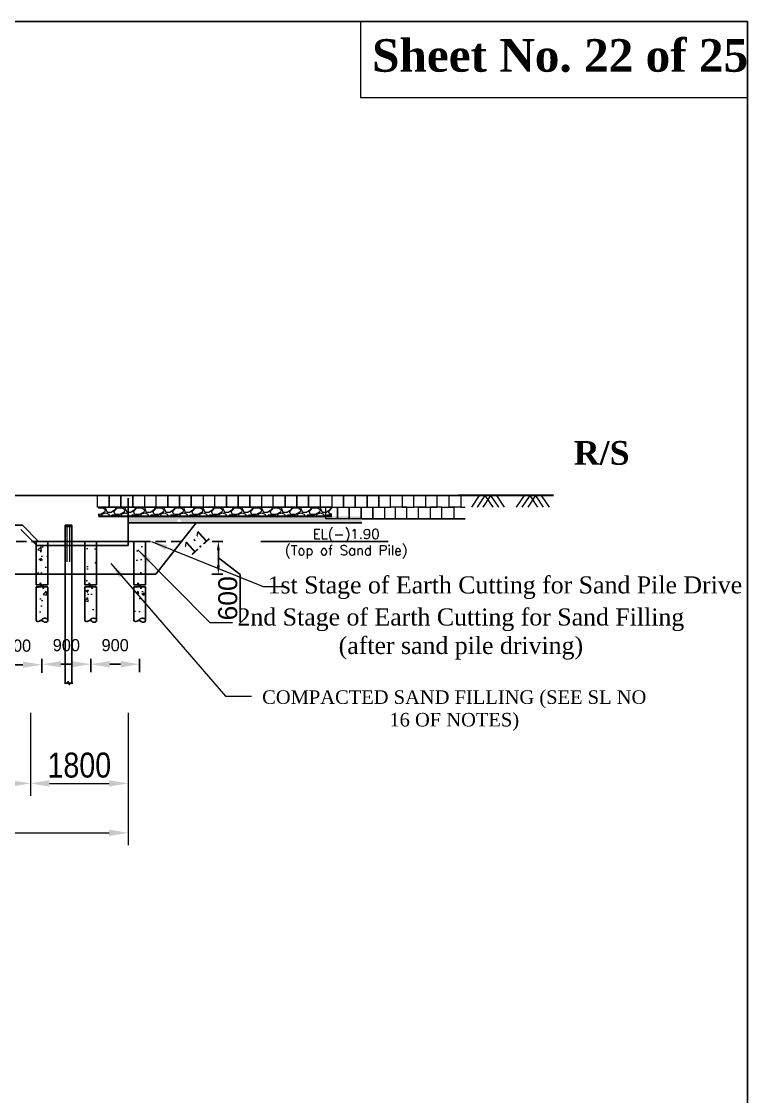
# Model space of a CAD drawing. Extents: x -358915 to 1258323, y -1585493 to -305611.
# Drawn here: x 999211 to 1012591, y -1496784 to -1476960 of the extents above; entities that cross this region are included whole.
import ezdxf

# ---------------------------------------------------------------- set-up
doc = ezdxf.new("R2010")
doc.units = 0
doc.header["$LTSCALE"] = 300
doc.header["$MEASUREMENT"] = 0
doc.linetypes.add('DASHED2', pattern=[9.524999999999999, 6.35, -3.175])
doc.layers.get('0').update_dxf_attribs({"linetype": 'CONTINUOUS'})
doc.layers.get('DEFPOINTS').update_dxf_attribs({"linetype": 'CONTINUOUS'})
for name, color, linetype, lineweight in [('Dim', 7, 'CONTINUOUS', 9), ('Dimension', 8, 'CONTINUOUS', 18), ('HATCH', 252, 'CONTINUOUS', 5), ('line2', 3, 'CONTINUOUS', 30)]:
    doc.layers.add(name, color=color, linetype=linetype, lineweight=lineweight)
doc.layers.add('LINE', color=7, linetype='CONTINUOUS')
doc.layers.add('P1', color=7, linetype='CONTINUOUS')
doc.styles.add('1-2', font='arial.ttf')
doc.styles.add('Arial', font='arial.ttf')
doc.styles.add('BIG', font='ROMANT.SHX')
doc.styles.add('DIM', font='isocp3.shx')
doc.styles.add('dimText', font='ARIALN.TTF')
doc.dimstyles.new('3', dxfattribs={"dimtxt": 225, "dimasz": 350, "dimexe": 100, "dimexo": 25, "dimgap": 9, "dimtad": 0, "dimdec": 0, "dimzin": 0, "dimdsep": 46, "dimtxsty": 'Standard', "dimcen": 0, "dimclrd": 5, "dimclre": 6, "dimclrt": 256, "dimadec": 0, "dimazin": 0, "dimtfac": 1, "dimtdec": 0, "dimtofl": 0, "dimtmove": 2, "dimatfit": 3, "dimfxl": 1, "dimtolj": 1, "dimtzin": 0, "dimarcsym": 0})
doc.dimstyles.new('dim_230', dxfattribs={"dimtxt": 460, "dimasz": 460, "dimexe": 230, "dimexo": 100, "dimgap": 100, "dimtad": 1, "dimdec": 0, "dimzin": 0, "dimdsep": 46, "dimtxsty": 'dimText', "dimcen": 0.09, "dimclrd": 256, "dimclre": 256, "dimclrt": 7, "dimadec": 0, "dimazin": 0, "dimtfac": 1, "dimtdec": 0, "dimtofl": 0, "dimtmove": 0, "dimatfit": 3, "dimfxl": 1, "dimtolj": 1, "dimtzin": 0, "dimlwd": -1, "dimlwe": -1, "dimarcsym": 0})
doc.dimstyles.new('dim_80', dxfattribs={"dimtxt": 160, "dimasz": 160, "dimexe": 80, "dimexo": 40, "dimgap": 50, "dimtad": 1, "dimdec": 0, "dimzin": 0, "dimdsep": 46, "dimtxsty": 'DIM', "dimcen": 0.09, "dimclrd": 5, "dimclre": 5, "dimclrt": 7, "dimadec": 0, "dimazin": 0, "dimtfac": 1, "dimtdec": 0, "dimtmove": 0, "dimatfit": 3, "dimfxl": 1, "dimtolj": 1, "dimtzin": 0, "dimarcsym": 0})

# ---------------------------------------------------------------- blocks, each defined once
blk = doc.blocks.new('*D1566')
at = {"layer": 'DEFPOINTS', "color": 0, "ltscale": 500}
for p in [(988376.3590573936, -1489607.750760026), (999376.3590573936, -1489607.750760026), (999376.3590573936, -1491010.379301391)]:
    blk.add_point(p, dxfattribs=at)
at = {"layer": 'Dim', "ltscale": 500}
for p, q in [((988376.3590573936, -1489707.750760026), (988376.3590573936, -1491240.379301391)), ((999376.3590573936, -1489707.750760026), (999376.3590573936, -1491240.379301391)), ((988726.3590573936, -1491010.379301391), (999026.3590573936, -1491010.379301391))]:
    blk.add_line(p, q, dxfattribs=at)
for points in [[(988726.3590573936, -1490952.045968057), (988726.3590573936, -1491068.712634724), (988376.3590573936, -1491010.379301391)], [(999026.3590573936, -1490952.045968057), (999026.3590573936, -1491068.712634724), (999376.3590573936, -1491010.379301391)]]:
    blk.add_solid(points, dxfattribs=at)
at = {"layer": 'Dim', "color": 7, "ltscale": 500, "insert": (993876.3590573936, -1490675.515727039), "char_height": 460, "attachment_point": 5, "style": 'dimText'}
blk.add_mtext('\\A1;11000', dxfattribs=at)
blk = doc.blocks.new('*D1567')
at = {"layer": 'DEFPOINTS', "color": 0, "ltscale": 500}
for p in [(999376.3590573936, -1489607.750760026), (1001176.359057394, -1489607.750760026), (1001176.359057394, -1491010.379301391)]:
    blk.add_point(p, dxfattribs=at)
at = {"layer": 'Dim', "ltscale": 500}
for p, q in [((999376.3590573936, -1489707.750760026), (999376.3590573936, -1491240.379301391)), ((1001176.359057394, -1489707.750760026), (1001176.359057394, -1491240.379301391)), ((999726.3590573936, -1491010.379301391), (1000826.359057394, -1491010.379301391))]:
    blk.add_line(p, q, dxfattribs=at)
for points in [[(999726.3590573936, -1490952.045968057), (999726.3590573936, -1491068.712634724), (999376.3590573936, -1491010.379301391)], [(1000826.359057394, -1490952.045968057), (1000826.359057394, -1491068.712634724), (1001176.359057394, -1491010.379301391)]]:
    blk.add_solid(points, dxfattribs=at)
at = {"layer": 'Dim', "color": 7, "ltscale": 500, "insert": (1000276.359057394, -1490675.515727039), "char_height": 460, "attachment_point": 5, "style": 'dimText'}
blk.add_mtext('\\A1;1800', dxfattribs=at)
blk = doc.blocks.new('*D1568')
at = {"layer": 'DEFPOINTS', "color": 0, "ltscale": 500}
for p in [(960106.2880151316, -1490084.698537637), (1001176.359057394, -1490084.698537637), (1001176.359057394, -1491921.240656041)]:
    blk.add_point(p, dxfattribs=at)
at = {"layer": 'Dim', "ltscale": 500}
for p, q in [((960106.2880151316, -1490184.698537637), (960106.2880151316, -1492151.240656041)), ((1001176.359057394, -1490184.698537637), (1001176.359057394, -1492151.240656041)), ((960456.2880151316, -1491921.240656041), (1000826.359057394, -1491921.240656041))]:
    blk.add_line(p, q, dxfattribs=at)
for points in [[(960456.2880151316, -1491862.907322707), (960456.2880151316, -1491979.573989374), (960106.2880151316, -1491921.240656041)], [(1000826.359057394, -1491862.907322707), (1000826.359057394, -1491979.573989374), (1001176.359057394, -1491921.240656041)]]:
    blk.add_solid(points, dxfattribs=at)
at = {"layer": 'Dim', "color": 7, "ltscale": 500, "insert": (980641.3235362626, -1491586.377081689), "char_height": 460, "attachment_point": 5, "style": 'dimText'}
blk.add_mtext('\\A1;41090', dxfattribs=at)
blk = doc.blocks.new('pile-X')
at = {"layer": 'Dim', "ltscale": 50}
h = blk.add_hatch(dxfattribs=at)
h.set_pattern_fill('AR-CONC', color=8, scale=100, style=0)
h.set_pattern_definition([(49.99999999999999, (-3010845.476202243, 571089.3050535461), (717.2601826007534, -62.75213498259511), [75, -825]), (355, (-3010845.476202243, 571089.3050535461), (-138.751333613, 752.1921337000118), [60, -660]), (100.4514, (-3010785.704522243, 571084.0757135461), (578.5093817140216, 689.4395420609536), [63.74018999999996, -701.1421119999992]), (46.18420000000002, (-3010845.476202243, 571289.3050535461), (1067.241048625644, -165.5190143290181), [112.5, -1237.5]), (96.6356, (-3010756.539457242, 571275.5117465461), (934.6627055487033, 974.1178709004417), [95.610288, -1051.713]), (351.1842, (-3010845.476202243, 571289.3050535461), (934.6619451336272, 974.1186009253246), [90, -990]), (21, (-3010745.476202243, 571239.3050535461), (596.9070521184617, -402.6188906653388), [75, -825]), (326.0000000000001, (-3010745.476202243, 571239.3050535461), (243.3153319215817, 725.150045046853), [60, -660]), (71.4514, (-3010695.733969242, 571205.753447546), (840.22262858149, 322.5304967099524), [63.74019000000001, -701.142112]), (37.50000000000001, (-3010845.476202243, 571089.3050535461), (12.15985531729067, 332.8938538313115), [0, -652, 0, -670, 0, -662.5]), (7.499999999999999, (-3010845.476202243, 571089.3050535461), (263.0695374421486, 394.4117118823602), [0, -382, 0, -637, 0, -252.5]), (327.5, (-3011068.476202243, 571089.3050535461), (533.8224361724091, -22.5548717343798), [0, -250, 0, -780, 0, -1035]), (317.5, (-3011168.476202243, 571089.3050535461), (583.1861693423863, 100.1049823323176), [0, -325, 0, -518, 0, -735])])
h.paths.add_polyline_path([(-149.9999999995343, -1862.549140498042), (-44.37996363360435, -1862.549140498042), (-44.37996363313869, -1814.290711428388), (22.40609560068697, -1902.699958339334), (22.40609560068697, -1862.424126560334), (150, -1862.424126560334), (150, 1.164153218269348e-10), (-150, 0)])
at = {"layer": 'P1', "ltscale": 50}
for points in [[(-150, 0), (150, 0)], [(-149.9087617681362, 0), (-149.9087617681362, -1112.208074151777)], [(150, 0), (150, -1112.083060214069)], [(-150, -1112.208074151777), (-44.37996363360435, -1112.208074151777), (-44.37996363360435, -1063.949645081773), (22.40609560068697, -1152.358891993999), (22.40609560068697, -1112.083060214069), (150, -1112.083060214069)], [(-150, -1160.911674804292), (-28.5669916504994, -1160.911674804292), (-28.5669916504994, -1112.653245734289), (38.21906758379191, -1201.062492646515), (38.21906758379191, -1160.786660866584), (150, -1160.786660866584)], [(-150, -1160.911674804292), (-150, -2028.650101999916)], [(150, -1160.786660866584), (150, -2011.117659517262)]]:
    blk.add_lwpolyline(points, dxfattribs=at)
blk.add_spline([(-150, -2028.650101999916), (-115.1541885044426, -2046.883842180181), (-72.33903026301414, -2042.041838935274), (-23.05619885213673, -2009.745555324178), (14.91868130397052, -1980.681339371182), (66.79975722823292, -1964.722243032582), (105.899146434851, -1967.530482949853), (131.8389136078767, -1981.652073742287), (144.2861137576401, -1997.0429196066), (150, -2011.117659518659), (149.9999999995343, -2023.908719728748), (122.7318595442921, -2060.864059358999), (73.41410549171269, -2067.157443929627), (37.57649098336697, -2050.554983179714), (9.58250171225518, -2030.708258290939), (-17.69906567595899, -2022.817134614266), (-50.79176057782024, -2030.717405652325)], degree=3, dxfattribs=at)
blk = doc.blocks.new('*D1589')
at = {"layer": 'DEFPOINTS', "color": 0}
for p in [(999587.2304896053, -1488820.807827719), (998687.2304896053, -1488993.579996874), (999587.2304896053, -1488993.579996874)]:
    blk.add_point(p, dxfattribs=at)
at = {"layer": 'LINE', "color": 6, "lineweight": -2}
for p, q in [((998687.2304896053, -1488968.579996874), (998687.2304896053, -1488720.807827719)), ((999587.2304896053, -1488968.579996874), (999587.2304896053, -1488720.807827719))]:
    blk.add_line(p, q, dxfattribs=at)
at = {"layer": 'LINE', "color": 5, "lineweight": -2}
blk.add_line((999037.2304896053, -1488820.807827719), (999237.2304896053, -1488820.807827719), dxfattribs=at)
at = {"layer": 'LINE', "color": 5}
for points in [[(999037.2304896053, -1488762.474494386), (999037.2304896053, -1488879.141161052), (998687.2304896053, -1488820.807827719)], [(999237.2304896053, -1488762.474494386), (999237.2304896053, -1488879.141161052), (999587.2304896053, -1488820.807827719)]]:
    blk.add_solid(points, dxfattribs=at)
at = {"layer": 'LINE', "insert": (999137.2304896053, -1488470.807827719), "char_height": 225, "attachment_point": 5}
blk.add_mtext('\\A1;900', dxfattribs=at)
blk = doc.blocks.new('*D1590')
at = {"layer": 'DEFPOINTS', "color": 0}
for p in [(999587.2304896053, -1488985.009911807), (1000487.230489605, -1488812.237742653), (1000487.230489605, -1488985.009911807)]:
    blk.add_point(p, dxfattribs=at)
at = {"layer": 'LINE', "color": 6, "lineweight": -2}
for p, q in [((999587.2304896053, -1488960.009911807), (999587.2304896053, -1488712.237742653)), ((1000487.230489605, -1488960.009911807), (1000487.230489605, -1488712.237742653))]:
    blk.add_line(p, q, dxfattribs=at)
at = {"layer": 'LINE', "color": 5, "lineweight": -2}
blk.add_line((999937.2304896053, -1488812.237742653), (1000137.230489605, -1488812.237742653), dxfattribs=at)
at = {"layer": 'LINE', "color": 5}
for points in [[(999937.2304896053, -1488753.904409319), (999937.2304896053, -1488870.571075986), (999587.2304896053, -1488812.237742653)], [(1000137.230489605, -1488753.904409319), (1000137.230489605, -1488870.571075986), (1000487.230489605, -1488812.237742653)]]:
    blk.add_solid(points, dxfattribs=at)
at = {"layer": 'LINE', "insert": (1000037.230489605, -1488462.237742653), "char_height": 225, "attachment_point": 5}
blk.add_mtext('\\A1;900', dxfattribs=at)
blk = doc.blocks.new('*D1591')
at = {"layer": 'DEFPOINTS', "color": 0}
for p in [(1000487.230489605, -1488985.009911807), (1001387.230489605, -1488812.237742653), (1001387.230489605, -1488985.009911807)]:
    blk.add_point(p, dxfattribs=at)
at = {"layer": 'LINE', "color": 6, "lineweight": -2}
for p, q in [((1000487.230489605, -1488960.009911807), (1000487.230489605, -1488712.237742653)), ((1001387.230489605, -1488960.009911807), (1001387.230489605, -1488712.237742653))]:
    blk.add_line(p, q, dxfattribs=at)
at = {"layer": 'LINE', "color": 5, "lineweight": -2}
blk.add_line((1000837.230489605, -1488812.237742653), (1001037.230489605, -1488812.237742653), dxfattribs=at)
at = {"layer": 'LINE', "color": 5}
for points in [[(1000837.230489605, -1488753.904409319), (1000837.230489605, -1488870.571075986), (1000487.230489605, -1488812.237742653)], [(1001037.230489605, -1488753.904409319), (1001037.230489605, -1488870.571075986), (1001387.230489605, -1488812.237742653)]]:
    blk.add_solid(points, dxfattribs=at)
at = {"layer": 'LINE', "insert": (1000937.230489605, -1488462.237742653), "char_height": 225, "attachment_point": 5}
blk.add_mtext('\\A1;900', dxfattribs=at)
blk = doc.blocks.new('*D1700')
at = {"layer": 'DEFPOINTS', "color": 0, "ltscale": 500}
for p in [(1002686.78129492, -1486550.036757297), (1002681.690366935, -1487150.036757297), (1002838.838717078, -1487150.036757297)]:
    blk.add_point(p, dxfattribs=at)
at = {"layer": 'Dim', "color": 5, "lineweight": -2, "ltscale": 500}
for p, q in [((1002726.78129492, -1486550.036757297), (1002918.838717078, -1486550.036757297)), ((1002838.838717078, -1486710.036757297), (1002838.838717078, -1486990.036757297)), ((1002838.838717078, -1486850.036757297), (1003243.179688992, -1487160.254794208)), ((1002721.690366935, -1487150.036757297), (1002918.838717078, -1487150.036757297)), ((1003243.179688992, -1487160.254794208), (1003243.179688992, -1488034.26570826))]:
    blk.add_line(p, q, dxfattribs=at)
at = {"layer": 'Dim', "color": 5, "ltscale": 500}
for points in [[(1002812.172050411, -1486710.036757297), (1002865.505383744, -1486710.036757297), (1002838.838717078, -1486550.036757297)], [(1002812.172050411, -1486990.036757297), (1002865.505383744, -1486990.036757297), (1002838.838717078, -1487150.036757297)]]:
    blk.add_solid(points, dxfattribs=at)
at = {"layer": 'Dim', "color": 7, "ltscale": 500, "insert": (1003014.47914329, -1487597.260251234), "char_height": 350, "attachment_point": 5, "rotation": 90, "style": 'Arial'}
blk.add_mtext('\\A1;600', dxfattribs=at)

msp = doc.modelspace()

# ---------------------------------------------------------------- hatches: boundary and pattern name
at = {"layer": 'Dim', "ltscale": 500}
h = msp.add_hatch(dxfattribs=at)
h.set_pattern_fill('GRAVEL', color=8, scale=360)
h.set_pattern_definition([(228.012787504, (947377.5983068432, -1523172.748506528), (-2880.000000000023, -3240.000000000002), [48.43296000000001, -4794.871696946532]), (184.969740728, (947345.1983068433, -1523208.748506528), (4319.999999999991, 360.0000000000127), [83.11248, -8228.132914042799]), (132.510447078, (947262.3983068432, -1523215.948506528), (3600.000000000042, -3959.999999999952), [58.60367999999985, -5801.771734595874]), (267.273689006, (947121.9983068432, -1523305.948506528), (360.0000000000088, 7200.000000000006), [75.68567999999881, -7492.880894986301]), (292.833654178, (947118.3983068432, -1523381.548506528), (-1799.999999999996, 4320.000000000011), [74.2157999999988, -7347.374326111649]), (357.273689006, (947147.1983068433, -1523449.948506528), (-7200.000000000006, 360.0000000000092), [75.68567999999881, -7492.880894986301]), (37.6942404667, (947222.7983068433, -1523453.548506528), (-4680, -3599.99999999999), [100.09044, -9908.945477609761]), (72.2553283749, (947301.9983068432, -1523392.348506528), (2520.00000000001, 7920.000000000002), [94.49567999999785, -9355.07573885267]), (121.429565615, (947330.7983068433, -1523302.348506528), (-2880.000000000007, 4679.999999999996), [75.94199999999974, -7518.26631950242]), (175.236358309, (947291.1983068433, -1523237.548506528), (3959.999999999995, -360.0000000000137), [86.69952000000002, -4248.274528365228]), (222.397437798, (947204.7983068433, -1523230.348506528), (-4319.999999999986, -3959.99999999999), [112.12128, -11100.01500172617]), (138.814074834, (947478.3983068432, -1523309.548506528), (-2520.000000000012, 2160), [38.26835999999939, -3788.584132584423]), (171.46923439, (947449.5983068432, -1523284.348506528), (4680, -719.9999999999984), [72.80532000000001, -7207.744109816521]), (225, (947377.5983068432, -1523273.548506528), (-3.996802888650564e-14, -359.9999999999758), [50.91156, -458.2053224543161]), (203.198590514, (947352.3983068432, -1523230.348506528), (1799.999999999996, 719.9999999999912), [27.41688, -2714.261438111004]), (291.801409486, (947327.1983068433, -1523241.148506528), (-359.9999999998863, 1080.000000000037), [38.77308, -1899.88625056842]), (30.9637565321, (947341.5983068432, -1523277.148506528), (1080.000000000019, 719.9999999999926), [62.97443999999984, -2036.168242144303]), (161.565051177, (947395.5983068432, -1523244.748506528), (720.0000000000042, -359.9999999999916), [45.5367599999994, -1092.883197660605]), (16.38954033399999, (947118.3983068432, -1523241.148506528), (3599.999999999988, 1080.000000000016), [63.79199999999999, -6315.424252800983]), (70.3461759419, (947179.5983068432, -1523223.148506528), (-1440.00000000044, -3960.000000001223), [53.51796, -5298.266789034839]), (293.198590514, (947395.5983068432, -1523172.748506528), (-719.9999999999894, 1799.999999999997), [54.8334, -2686.844918111004]), (343.610459666, (947417.1983068433, -1523223.148506528), (-3599.999999999988, 1080.000000000016), [63.79199999999891, -6315.424252800701]), (339.44395478, (947118.3983068432, -1523464.348506528), (-1800.000000000013, 720.0000000000089), [61.51679999999892, -3014.324548314231]), (294.775140569, (947175.9983068432, -1523485.948506528), (-1800.000000000002, 3960.000000000001), [51.54408, -5102.87150277936]), (66.8014094864, (947399.1983068433, -1523532.748506528), (719.9999999999933, 1799.999999999989), [54.8334, -2686.844918111004]), (17.3540246363, (947420.7983068433, -1523482.348506528), (-4679.999999999992, -1439.999999999987), [60.34716000000001, -5974.3525011264]), (69.44395478040002, (947222.7983068433, -1523532.748506528), (-720.0000000000026, -1799.999999999984), [30.75839999999946, -3045.082948314231]), (101.3099324739999, (947377.5983068432, -1523532.748506528), (-359.999999999987, 1440.000000000005), [18.3564, -1817.290624893408]), (165.963756532, (947373.9983068432, -1523514.748506528), (1079.999999999985, -360.0000000000005), [74.2158, -1410.102225222372]), (186.009005957, (947301.9983068432, -1523496.748506528), (3600.000000000016, 359.999999999994), [68.778, -6809.012342835409]), (303.690067526, (947341.5983068432, -1523309.548506528), (-359.9999999999955, 719.999999999995), [51.91991999999891, -1246.078539167021]), (353.157226587, (947370.3983068432, -1523352.748506528), (6120.000000000005, -720.0000000000191), [90.64584, -8973.92254465019]), (60.9453959009, (947460.3983068432, -1523363.548506528), (-1439.999999999991, -2519.999999999992), [37.06416, -3669.36269075532]), (90, (947478.3983068432, -1523331.148506528), (-360, 360), [21.6, -338.4]), (120.256437164, (947294.7983068433, -1523485.948506528), (1440.000000000003, -2520.000000000003), [50.01264, -4951.267196201929]), (48.01278750420001, (947269.5983068432, -1523442.748506528), (2880, 3239.999999999991), [96.86592, -4746.43873694653]), (0, (947334.3983068432, -1523370.748506528), (360, 360), [93.60000000000001, -266.4]), (325.3048464690001, (947427.9983068432, -1523370.748506528), (3600.00000000005, -2519.999999999937), [56.92103999999892, -5635.178748303044]), (254.054604099, (947474.7983068433, -1523403.148506528), (-360.0000000000136, -1440.000000000002), [52.41672000000001, -2568.422840140981]), (207.645975364, (947460.3983068432, -1523453.548506528), (-6839.999999999982, -3600.000000000017), [85.3434, -8449.010705613382]), (175.42607874, (947384.7983068433, -1523493.148506528), (-4679.999999999984, 360.0000000000005), [90.28764000000001, -8938.466426868805])])
h.paths.add_polyline_path([(1000626.454889504, -1485917.695423247), (1000626.678843884, -1486086.279570194), (1004931.973849782, -1486086.279846114), (1004931.973781166, -1485917.43268081), (1003672.507985249, -1485917.43268081), (1003456.507985249, -1485917.43268081), (1003240.507985249, -1485917.43268081), (1003024.507985249, -1485917.43268081)])
h = msp.add_hatch(dxfattribs=at)
h.set_pattern_fill('AR-SAND', color=8, scale=43.2)
h.set_pattern_definition([(37.50000000000001, (736398.4888217661, -1556126.441189933), (-2.721313070335072, 83.23878682136846), [0, -65.66400000000002, 0, -73.44000000000001, 0, -70.2]), (7.500000000000001, (736398.4888217661, -1556126.441189933), (76.45435366756581, 121.9167100179248), [0, -35.424, 0, -59.184, 0, -22.68]), (327.5, (736345.352821766, -1556126.441189933), (134.5309284276646, 0.2444711127968855), [0, -21.6, 0, -77.76, 0, -101.52]), (317.5, (736345.352821766, -1556126.441189933), (129.8646693175231, 37.91558440515958), [0, -10.8, 0, -50.976, 0, -58.32])])
h.paths.add_polyline_path([(1003810.987765012, -1486086.279570194), (1002949.34910161, -1486086.279570194), (1002949.34910161, -1486137.058060914), (1002949.34910161, -1486205.254308492), (1003810.999840613, -1486205.252069108)])
h.paths.add_polyline_path([(1005481.974869214, -1486086.279570194), (1003810.987765012, -1486086.279570194), (1003810.999840613, -1486205.252069108), (1005340.483788769, -1486205.248094061), (1005340.483788769, -1486205.248000499), (1005481.975248754, -1486205.248000499)])
edge = h.paths.add_edge_path()
edge.add_line((1001176.587139564, -1486087.815365234), (1001176.65654975, -1486205.375542895))
edge.add_line((1001176.65654975, -1486205.375542895), (1002101.485903512, -1486205.256512043))
edge.add_arc((1002116.230961554, -1486172.414720629), 35.9999999999966, 90, 245.8212355963029, ccw=False)
edge.add_arc((1002116.230961554, -1486172.414720629), 35.99999999998953, -65.82093777908608, 90.00000000006668, ccw=False)
edge.add_line((1002130.976190305, -1486205.256435399), (1002949.349101611, -1486205.254308492))
edge.add_line((1002949.34910161, -1486205.254308492), (1002949.34910161, -1486137.058060914))
edge.add_line((1002949.34910161, -1486137.058060914), (1002949.34910161, -1486086.279570194))
edge.add_line((1002949.34910161, -1486086.279570194), (1001176.587139564, -1486087.815365234))
h.paths.add_polyline_path([(1001176.837287101, -1486205.25918918), (1001176.837295322, -1486169.555649603), (1001176.716733401, -1486087.876784498), (1001176.359933891, -1486087.877105989), (1001176.358986982, -1486205.259190565)])
at = {"layer": 'HATCH', "ltscale": 10}
h = msp.add_hatch(dxfattribs=at)
h.set_pattern_fill('ANSI31', color=256, scale=375, angle=45, style=0)
h.set_pattern_definition([(90, (983414.1842710299, -1477226.798281475), (-46.875, 7.105427357601002e-15), [])])
h.paths.add_polyline_path([(1000016.359057394, -1486926.299602423), (1000060.572254982, -1486926.299602423), (1000060.572254982, -1486912.800368592), (1000088.613519305, -1486938.808333606), (1000088.613519305, -1486926.299602423), (1000136.359057394, -1486926.299602423), (1000136.359057394, -1486275.52725338), (1000016.359057394, -1486275.52725338)])

# ---------------------------------------------------------------- linework, layer by layer
at = {"color": 7}
for points in [[(1000626.358986939, -1485701.386306859), (1004931.972679418, -1485701.364044017)], [(1004930.566503842, -1485701.362927073), (1007385.048524755, -1485701.350235794)], [(1004931.973781166, -1485917.43268081), (1000626.359516226, -1485917.432017304)]]:
    msp.add_lwpolyline(points, dxfattribs=at)
at = {"layer": 'Dim', "color": 8, "linetype": 'Continuous', "ltscale": 500}
for p, q in [((1001176.837224866, -1486218.869097893), (1001176.837820847, -1486218.869097893)), ((1001176.83820593, -1486496.643875538), (1001176.837295141, -1486496.644352618))]:
    msp.add_line(p, q, dxfattribs=at)
at = {"layer": 'Dim', "ltscale": 500}
for points in [[(1000827.792919801, -1485917.635926299), (1000611.792919801, -1485917.635926299), (1000611.792919801, -1485701.635926299), (1000827.807851796, -1485701.636258053)], [(1001043.807851796, -1485917.636258053), (1000827.807851796, -1485917.636258053), (1000827.807851796, -1485701.636258053), (1001043.807851796, -1485701.636258053)], [(1001259.807851796, -1485917.636258053), (1001043.807851796, -1485917.636258053), (1001043.807851796, -1485701.636258053), (1001259.82278379, -1485701.636589806)], [(1001475.82278379, -1485917.636589806), (1001259.82278379, -1485917.636589806), (1001259.82278379, -1485701.636589806), (1001475.82278379, -1485701.636589806)], [(1001907.837859705, -1485917.567955729), (1001691.837859705, -1485917.567955729), (1001691.837859705, -1485701.567955729), (1001907.8527917, -1485701.568287482)], [(1002123.8527917, -1485917.568287482), (1001907.8527917, -1485917.568287482), (1001907.8527917, -1485701.568287482), (1002123.8527917, -1485701.568287482)], [(1002339.8527917, -1485917.568287482), (1002123.8527917, -1485917.568287482), (1002123.8527917, -1485701.568287482), (1002339.867723695, -1485701.568619235)], [(1002555.867723695, -1485917.568619235), (1002339.867723695, -1485917.568619235), (1002339.867723695, -1485701.568619235), (1002555.867723695, -1485701.568619235)], [(1002987.882799609, -1485917.499985158), (1002771.882799609, -1485917.499985158), (1002771.882799609, -1485701.499985158), (1002987.897731605, -1485701.500316911)], [(1003203.897731605, -1485917.500316911), (1002987.897731605, -1485917.500316911), (1002987.897731605, -1485701.500316911), (1003203.897731605, -1485701.500316911)], [(1003419.897731605, -1485917.500316911), (1003203.897731605, -1485917.500316911), (1003203.897731605, -1485701.500316911), (1003419.912663599, -1485701.500648665)], [(1003635.912663599, -1485917.500648665), (1003419.912663599, -1485917.500648665), (1003419.912663599, -1485701.500648665), (1003635.912663599, -1485701.500648665)], [(1004067.927739514, -1485917.432014588), (1003851.927739514, -1485917.432014587), (1003851.927739514, -1485701.432014587), (1004067.942671509, -1485701.432346341)], [(1004283.942671509, -1485917.432346341), (1004067.942671509, -1485917.432346341), (1004067.942671509, -1485701.432346341), (1004283.942671509, -1485701.432346341)], [(1004499.942671509, -1485917.432346341), (1004283.942671509, -1485917.432346341), (1004283.942671509, -1485701.432346341), (1004499.957603503, -1485701.432678094)], [(1004715.957603503, -1485917.432678094), (1004499.957603503, -1485917.432678094), (1004499.957603503, -1485701.432678094), (1004715.957603503, -1485701.432678094)], [(1004930.56654071, -1485917.432355053), (1005146.56654071, -1485917.432355053), (1005146.56654071, -1485701.432355053), (1004930.56654071, -1485701.432355053)], [(1005146.581472705, -1485917.432023301), (1005362.581472705, -1485917.4320233), (1005362.581472705, -1485701.4320233), (1005146.56654071, -1485701.432355053)], [(1005362.581472705, -1485917.4320233), (1005578.581472705, -1485917.4320233), (1005578.581472705, -1485701.4320233), (1005362.581472705, -1485701.4320233)], [(1005578.5964047, -1485917.431691547), (1005794.5964047, -1485917.431691547), (1005794.5964047, -1485701.431691547), (1005578.581472705, -1485701.4320233)], [(1005794.5964047, -1485917.431691547), (1006010.5964047, -1485917.431691547), (1006010.5964047, -1485701.431691547), (1005794.5964047, -1485701.431691547)], [(1006226.5964047, -1485917.431691547), (1006010.5964047, -1485917.431691547), (1006010.5964047, -1485701.431691547), (1006226.5964047, -1485701.431691547)], [(1006226.5964047, -1485917.431691547), (1006442.5964047, -1485917.431691547), (1006442.5964047, -1485701.431691547), (1006226.5964047, -1485701.431691547)], [(1006658.5964047, -1485917.431691547), (1006442.5964047, -1485917.431691547), (1006442.5964047, -1485701.431691547), (1006658.5964047, -1485701.431691547)], [(1006658.5964047, -1485917.431691547), (1006874.5964047, -1485917.431691547), (1006874.5964047, -1485701.431691547), (1006658.5964047, -1485701.431691547)], [(1007308.018552733, -1485917.431691547), (1007092.018552733, -1485917.431691547), (1007092.018552733, -1485701.431691547), (1007308.018552733, -1485701.431691547)], [(1004820.285679928, -1485917.432355053), (1005036.285679928, -1485917.432355053), (1005036.285679928, -1486133.432355053), (1004820.285679928, -1486133.432355053)], [(1005036.300611923, -1485917.432686807), (1005252.300611923, -1485917.432686807), (1005252.300611923, -1486133.432686807), (1005036.285679928, -1486133.432355053)], [(1005252.300611923, -1485917.432686807), (1005468.300611923, -1485917.432686807), (1005468.300611923, -1486133.432686807), (1005252.300611923, -1486133.432686807)], [(1005468.315543918, -1485917.43301856), (1005684.315543918, -1485917.43301856), (1005684.315543918, -1486133.43301856), (1005468.300611923, -1486133.432686807)], [(1005684.315543918, -1485917.43301856), (1005900.315543918, -1485917.43301856), (1005900.315543918, -1486133.43301856), (1005684.315543918, -1486133.43301856)], [(1006311.158097956, -1485917.43301856), (1006095.158097956, -1485917.43301856), (1006095.158097956, -1486133.43301856), (1006311.158097956, -1486133.43301856)], [(1006528.580245989, -1485917.43301856), (1006744.580245989, -1485917.43301856), (1006744.580245989, -1486133.43301856), (1006528.580245989, -1486133.43301856)], [(1006960.580245989, -1485917.43301856), (1006744.580245989, -1485917.43301856), (1006744.580245989, -1486133.43301856), (1006960.580245989, -1486133.43301856)], [(1006960.580245989, -1485917.43301856), (1007176.580245989, -1485917.43301856), (1007176.580245989, -1486133.43301856), (1006960.580245989, -1486133.43301856)]]:
    msp.add_lwpolyline(points, close=True, dxfattribs=at)
msp.add_lwpolyline([(1007385.048524755, -1485701.431691547), (1007308.018552733, -1485701.431691547), (1007308.018552733, -1485917.431691547), (1007385.048524755, -1485917.431691547)], dxfattribs=at)
at = {"layer": 'HATCH', "color": 3, "lineweight": 15}
for points in [[(1007645.62076969, -1485701.493972216), (1007501.872312523, -1485917.226277093)], [(1007751.502326013, -1485701.493972216), (1007607.753868847, -1485917.226277093)], [(1007857.383882337, -1485701.493972216), (1007713.635425171, -1485917.226277093)], [(1007751.502326013, -1485701.493972216), (1007895.371446716, -1485917.226277093)], [(1007857.383882337, -1485701.493972216), (1008001.25300304, -1485917.226277093)], [(1007963.265438661, -1485701.493972216), (1008107.134559364, -1485917.226277093)], [(1008472.779468314, -1485701.493972216), (1008329.031011148, -1485917.226277093)], [(1008578.661024638, -1485701.493972216), (1008434.912567472, -1485917.226277093)], [(1008684.542580962, -1485701.493972216), (1008540.794123796, -1485917.226277093)], [(1008578.661024638, -1485701.493972216), (1008722.53014534, -1485917.226277093)], [(1008684.542580962, -1485701.493972216), (1008828.411701664, -1485917.226277093)], [(1008790.424137286, -1485701.493972216), (1008934.293257988, -1485917.226277093)]]:
    msp.add_lwpolyline(points, dxfattribs=at)
at = {"layer": 'LINE'}
for p, q in [((988194.8559411531, -1485701.635926299), (1000626.359057394, -1485701.635926299)), ((1001176.359057394, -1486625.036757297), (1001176.359057394, -1485750.036757297)), ((988376.3590573936, -1486250.036757297), (999226.3590573936, -1486250.036757297)), ((999195.2930402157, -1486325.036757297), (999495.2930402157, -1486625.036757297)), ((999226.3590573936, -1486250.036757297), (999526.3590573936, -1486550.036757297)), ((1000016.359337258, -1486886.019260393), (1000016.359016373, -1486400.036794527)), ((1000016.359318714, -1486836.018963648), (1000016.359016373, -1486400.036794527)), ((1000016.359057394, -1489163.2410107), (1000016.359057394, -1486250.036757297)), ((1000136.359057394, -1486250.036757297), (1000016.359057394, -1486250.036757297)), ((1000136.359057394, -1486275.036757297), (1000016.359057394, -1486275.036757297)), ((1000136.359057394, -1489163.2410107), (1000136.359057394, -1486250.036757297)), ((999526.3590573936, -1486550.036757297), (1001176.359057394, -1486550.036757297)), ((1003621.54264966, -1486550.036757297), (1005970.291042118, -1486550.036757297)), ((1003856.954785354, -1486550.036757297), (1005970.291042118, -1486550.036757297)), ((999495.2930402157, -1486625.036757297), (1001176.359057394, -1486625.036757297)), ((1001688.269431178, -1487150.036757297), (958967.887130145, -1487150.036757297))]:
    msp.add_line(p, q, dxfattribs=at)
at = {"layer": 'LINE', "ltscale": 500}
for p, q in [((1001176.836901491, -1486205.259189323), (1005481.975248754, -1486205.248000499)), ((1005480.571103225, -1486133.419125086), (1007385.048524755, -1486133.419125086))]:
    msp.add_line(p, q, dxfattribs=at)
at = {"layer": 'LINE', "linetype": 'DASHED2', "ltscale": 0.1}
msp.add_line((1002157.62717426, -1486550.036757297), (958367.887130144, -1486550.036757297), dxfattribs=at)
at = {"layer": 'LINE'}
msp.add_lwpolyline([(1012591.211925199, -1520103.986351112), (951579.2273280964, -1520103.986351112), (951579.2273280964, -1476959.797243162), (1012591.211925199, -1476959.797243162)], close=True, dxfattribs=at)
at = {"layer": 'LINE', "lineweight": 9}
msp.add_lwpolyline([(1012591.211925199, -1476959.797243162), (1005457.153855329, -1476959.797243162), (1005457.153855329, -1478359.213714703), (1012591.211925199, -1478359.213714703)], close=True, dxfattribs=at)
at = {"layer": 'LINE', "ltscale": 500, "const_width": 36}
msp.add_lwpolyline([(1004931.974869214, -1486086.279570194), (1000626.678843884, -1486086.279570194)], dxfattribs=at)
at = {"layer": 'LINE', "ltscale": 500}
msp.add_lwpolyline([(1001688.269431178, -1487150.036757297), (1002427.337061143, -1486205.255117888)], dxfattribs=at)
at = {"layer": 'LINE'}
msp.add_lwpolyline([(1000002.037937543, -1489160.752944954), (1000065.008002328, -1489160.752944954), (1000065.008002328, -1489132.199080755), (1000093.049266652, -1489187.614607622), (1000093.049266652, -1489160.752944954), (1000159.450163732, -1489160.752944954)], dxfattribs=at)
at = {"layer": 'line2', "color": 1}
msp.add_lwpolyline([(1009014.100754166, -1485701.493760078), (1007256.848489192, -1485701.493972216)], dxfattribs=at)

# ---------------------------------------------------------------- block references
at = {"layer": 'HATCH', "color": 5, "xscale": 0.7199999999720603, "yscale": 0.7199999999720603, "zscale": 0.7200000000000001}
for p in [(999587.2304896053, -1486550.036757297), (1000487.230489605, -1486550.036757297), (1001387.230489605, -1486550.036757297)]:
    msp.add_blockref('pile-X', p, dxfattribs=at)

# ---------------------------------------------------------------- texts
at = {"layer": 'Dimension', "color": 1, "lineweight": 13, "ltscale": 2, "insert": (1009903.807134842, -1484918.268582522), "char_height": 437.4, "attachment_point": 5, "style": '1-2'}
msp.add_mtext('{\\fTimes New Roman|b1|i0|c0|p18;R/S}', dxfattribs=at)
at = {"layer": 'LINE'}
msp.add_text('1:1', height=259.2, rotation=42.26822002292314, dxfattribs=at).set_placement((1002341.088465333, -1486818.498705094))
at = {"layer": 'LINE', "color": 7, "lineweight": 9, "insert": (1005672.194313598, -1477285.076969732), "char_height": 600.8037714606288, "width": 21580.67622299125, "attachment_point": 1}
msp.add_mtext('{\\fTimes New Roman|b1|i0|c0|p18;Sheet No. 22 of 25}', dxfattribs=at)
at = {"layer": 'LINE', "attachment_point": 8, "style": 'BIG'}
for s, insert, char_height, width in [('EL(-)1.90\\P(Top of Sand Pile)', (1005194.803607285, -1486860.572181827), 180, 31496.48006585512), ('{\\fTimes New Roman|b0|i0|c0|p18;1st Stage of Earth Cutting for Sand Pile Drive}', (1008119.738357059, -1487610.980518331), 315, 28633.16369623193), ('{\\fTimes New Roman|b0|i0|c0|p18;2nd Stage of Earth Cutting for Sand Filling (after sand pile driving)}', (1007308.962555237, -1488727.505152992), 315, 8437.375576043085), ('{\\fTimes New Roman|b0|i0|c0|p18;COMPACTED SAND FILLING (SEE SL NO 16 OF NOTES)}', (1007186.604065224, -1490041.311865998), 250, 7479.810247674846)]:
    msp.add_mtext(s, dxfattribs=dict(at, insert=insert, char_height=char_height, width=width))

# ---------------------------------------------------------------- dimensions: what is measured, and where the dimension line sits
at = {"layer": 'Dim', "ltscale": 500}
dim = msp.add_linear_dim(base=(1002838.838717078, -1487150.036757297), p1=(1002686.78129492, -1486550.036757297), p2=(1002681.690366935, -1487150.036757297), angle=90, dimstyle='dim_80', override={"dimtxt": 350, "dimtxsty": 'Arial', "dimtmove": 1}, dxfattribs=at)
dim.commit()
dim.dimension.update_dxf_attribs({"geometry": '*D1700', "text_midpoint": (1003243.179688992, -1487210.254794208), "dimtype": 160})
for base, p1, p2, picture, middle in [((999376.3590573936, -1491010.379301391), (988376.3590573936, -1489607.750760026), (999376.3590573936, -1489607.750760026), '*D1566', (993876.3590573936, -1490675.515727039)), ((1001176.359057394, -1491010.379301391), (999376.3590573936, -1489607.750760026), (1001176.359057394, -1489607.750760026), '*D1567', (1000276.359057394, -1490675.515727039))]:
    dim = msp.add_linear_dim(base=base, p1=p1, p2=p2, dimstyle='dim_230', override={"dimasz": 350, "dimsah": 1, "dimtmove": 2}, dxfattribs=at)
    dim.commit()
    dim.dimension.update_dxf_attribs({"geometry": picture, "text_midpoint": middle})
dim = msp.add_linear_dim(base=(1001176.359057394, -1491921.240656041), p1=(960106.2880151316, -1490084.698537637), p2=(1001176.359057394, -1490084.698537637), text='41090', dimstyle='dim_230', override={"dimasz": 350, "dimsah": 1, "dimtmove": 2}, dxfattribs=at)
dim.commit()
dim.dimension.update_dxf_attribs({"geometry": '*D1568', "text_midpoint": (980641.3235362626, -1491586.377081689)})
at = {"layer": 'LINE'}
for base, p1, p2, picture, middle in [((999587.2304896053, -1488820.807827719), (998687.2304896053, -1488993.579996874), (999587.2304896053, -1488993.579996874), '*D1589', (999137.2304896053, -1488470.807827719)), ((1000487.230489605, -1488812.237742653), (999587.2304896053, -1488985.009911807), (1000487.230489605, -1488985.009911807), '*D1590', (1000037.230489605, -1488462.237742653)), ((1001387.230489605, -1488812.237742653), (1000487.230489605, -1488985.009911807), (1001387.230489605, -1488985.009911807), '*D1591', (1000937.230489605, -1488462.237742653))]:
    dim = msp.add_linear_dim(base=base, p1=p1, p2=p2, dimstyle='3', override={"dimfxl": 700}, dxfattribs=at)
    dim.commit()
    dim.dimension.update_dxf_attribs({"geometry": picture, "text_midpoint": middle})

# ---------------------------------------------------------------- leaders
at = {"layer": 'Dim', "ltscale": 500}
for points in [[(1001604.595461011, -1486550.036757297), (1003664.501080367, -1487380.013526882), (1004082.985985559, -1487379.819191981)], [(1001355.570477285, -1486700.036757297), (1002680.948808176, -1488044.095467333), (1003099.433713369, -1488043.901132432)], [(1000857.441173356, -1486953.904384619), (1002970.269526359, -1489400.754657922), (1003450.364547968, -1489400.754657922)]]:
    msp.add_leader(points, dimstyle='dim_230', override={"dimasz": 300}, dxfattribs=at)

doc.saveas('drawing.dxf')
